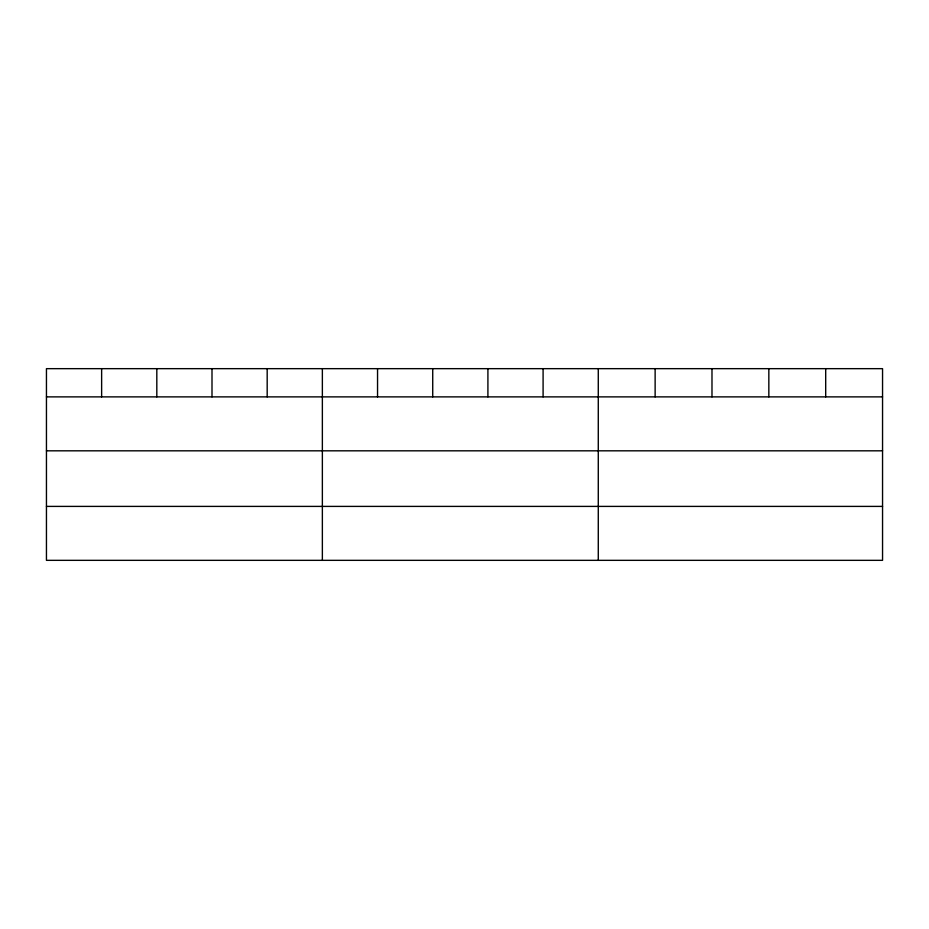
<?xml version="1.0" encoding="UTF-8"?>
<svg xmlns="http://www.w3.org/2000/svg" width="929" height="929" viewBox="0 0 929 929"><rect width="100%" height="100%" fill="white"/><g stroke="black" fill="none" stroke-linecap="round" stroke-linejoin="round"><path stroke-width="1.39" d="M882.55 450.82L882.55 368.662L46.45 368.662L46.45 560.338L882.55 560.338L882.55 450.82L46.45 450.82M46.45 396.88L882.55 396.88M46.45 506.398L882.55 506.398M825.695 368.662L825.695 396.88M768.84 368.662L768.84 396.88M711.986 368.662L711.986 396.88M655.131 368.662L655.131 396.88M598.276 368.662L598.276 560.338M543.093 368.662L543.093 396.88M487.911 368.662L487.911 396.88M432.728 368.662L432.728 396.88M377.546 368.662L377.546 396.88M322.363 368.662L322.363 560.338M267.18 368.662L267.18 396.88M211.998 368.662L211.998 396.88M156.815 368.662L156.815 396.88M101.633 368.662L101.633 396.88"/></g></svg>
